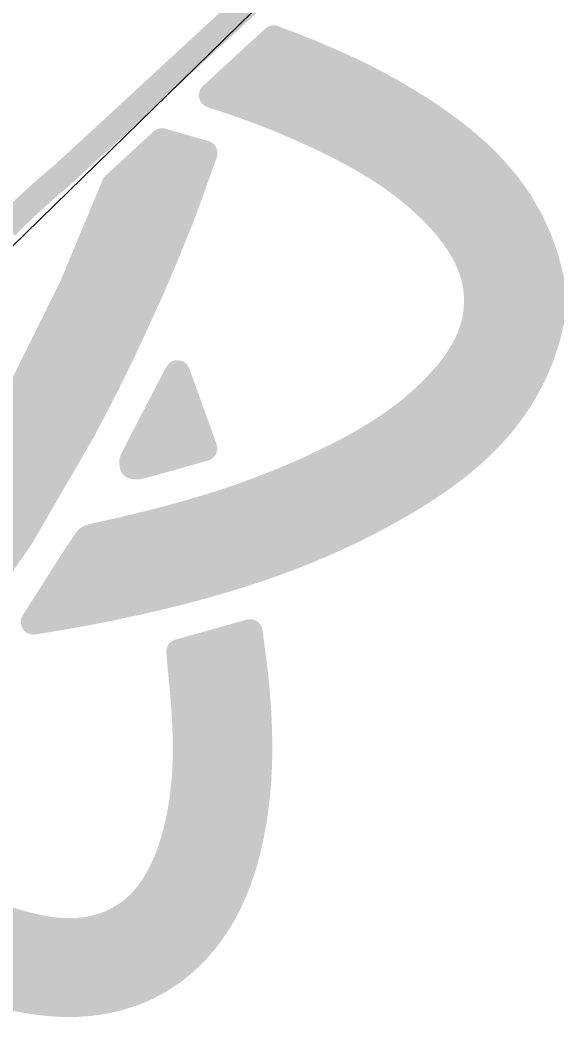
# Model space of a CAD drawing. Header units: inches. Extents: x 1.54 to 6.34, y 2.18 to 2.72.
# Drawn here: x 1.7086 to 1.7935, y 2.4591 to 2.6145 of the extents above; entities that cross this region are included whole.
import ezdxf

# ---------------------------------------------------------------- set-up
doc = ezdxf.new("R2010")
doc.units = ezdxf.units.IN
doc.header["$MEASUREMENT"] = 0
doc.layers.add('Top Overlay', color=2, linetype='Continuous')

msp = doc.modelspace()

# ---------------------------------------------------------------- hatches: boundary and pattern name
at = {"layer": 'Top Overlay'}
for points in [[(1.7482036, 2.6116843), (1.7714413, 2.6004343), (1.7825701, 2.5913465), (1.7915046, 2.5740713), (1.7915046, 2.5674153), (1.787, 2.557), (1.7755743, 2.543815), (1.7580153, 2.5337016), (1.7302478, 2.5244708), (1.7115776, 2.5219609), (1.7192341, 2.5337027), (1.7379467, 2.5385998), (1.7584226, 2.5467943), (1.7696922, 2.553977), (1.7781602, 2.5638463), (1.7796811, 2.5729783), (1.7752387, 2.5820403), (1.7655085, 2.5906057), (1.7470478, 2.5997805), (1.7385206, 2.6027743)], [(1.7372174, 2.5930238), (1.7184923, 2.5505314), (1.694, 2.512), (1.6727896, 2.4890633), (1.6524628, 2.472322), (1.6311396, 2.4623118), (1.618, 2.462), (1.6042979, 2.4665331), (1.5967119, 2.4759183), (1.5921053, 2.4910759), (1.5914962, 2.5037194), (1.5929186, 2.5190523), (1.6040556, 2.5159743), (1.6030099, 2.500468), (1.6050741, 2.4862021), (1.6086026, 2.4787507), (1.6154798, 2.4734727), (1.6223642, 2.4725673), (1.633, 2.473), (1.64703, 2.4827083), (1.663, 2.496), (1.6935516, 2.5320562), (1.715, 2.57), (1.7233756, 2.5888333), (1.7307816, 2.5956493)], [(1.7319496, 2.5571103), (1.7374346, 2.5477163), (1.7261762, 2.5450072)], [(1.7445006, 2.5191183), (1.7459438, 2.4977645), (1.7426128, 2.4799501), (1.736, 2.468), (1.7239298, 2.4620183), (1.7139612, 2.4611207), (1.6986243, 2.4649629), (1.6758796, 2.4791813), (1.6838796, 2.4874703), (1.6953681, 2.4796487), (1.7118096, 2.4729974), (1.719666, 2.4728286), (1.7276729, 2.4772572), (1.7323246, 2.4858563), (1.7344386, 2.5009813), (1.7334146, 2.5160013)]]:
    msp.add_hatch(color=2, dxfattribs=at).paths.add_polyline_path(points)

# ---------------------------------------------------------------- linework, layer by layer
msp.add_line((1.7795276, 2.6496063), (1.6979885, 2.5699893), dxfattribs=at)
at = {"layer": 'Top Overlay', "const_width": 0.003937}
for points in [[(1.7154186, 2.5904743), (1.7795276, 2.6496063)], [(1.7385206, 2.6027743), (1.7482036, 2.6116843)], [(1.7385206, 2.6027743), (1.7482036, 2.6116843)], [(1.7233756, 2.5888333), (1.7307816, 2.5956493)], [(1.7307816, 2.5956493), (1.7374736, 2.5937313)], [(1.7233756, 2.5888333), (1.7374736, 2.5937313)], [(1.7373451, 2.593377), (1.7374736, 2.5937313)], [(1.7368391, 2.5919711), (1.7369645, 2.5923208)], [(1.7369645, 2.5923208), (1.7370906, 2.5926717)], [(1.7370906, 2.5926717), (1.7372174, 2.5930238)], [(1.7372174, 2.5930238), (1.7373451, 2.593377)], [(1.7362196, 2.5902393), (1.7364662, 2.5909286)], [(1.7364662, 2.5909286), (1.73659, 2.5912749)], [(1.73659, 2.5912749), (1.7367143, 2.5916224)], [(1.7367143, 2.5916224), (1.7368391, 2.5919711)], [(1.7356439, 2.5886295), (1.7359305, 2.5894303)], [(1.7359305, 2.5894303), (1.7362196, 2.5902393)], [(1.7233566, 2.5888373), (1.7233756, 2.5888333)], [(1.7233566, 2.5888373), (1.7233756, 2.5888333)], [(1.7350743, 2.587049), (1.7353589, 2.587836)], [(1.7353589, 2.587836), (1.7356439, 2.5886295)], [(1.7345026, 2.5854915), (1.7347892, 2.5862678)], [(1.7347892, 2.5862678), (1.7350743, 2.587049)], [(1.7339208, 2.5839504), (1.7342135, 2.5847193)], [(1.7342135, 2.5847193), (1.7345026, 2.5854915)], [(1.7333206, 2.5824193), (1.7339208, 2.5839504)], [(1.7915046, 2.5674153), (1.7915046, 2.5740713)], [(1.7915046, 2.5674153), (1.7915046, 2.5740713)], [(1.7319496, 2.5571103), (1.7331956, 2.5594973)], [(1.7331956, 2.5594973), (1.7374346, 2.5477163)], [(1.7307584, 2.5548304), (1.7319496, 2.5571103)], [(1.7319496, 2.5571103), (1.7351136, 2.5470633)], [(1.7301722, 2.5537065), (1.7307584, 2.5548304)], [(1.7295918, 2.5525917), (1.7301722, 2.5537065)], [(1.7290166, 2.5514847), (1.7295918, 2.5525917)], [(1.7278802, 2.5492886), (1.7284462, 2.5503841)], [(1.7284462, 2.5503841), (1.7290166, 2.5514847)], [(1.7273181, 2.548197), (1.7278802, 2.5492886)], [(1.7262036, 2.5460203), (1.7267593, 2.547108)], [(1.7267593, 2.547108), (1.7273181, 2.548197)], [(1.7343025, 2.5468351), (1.7351136, 2.5470633)], [(1.7351136, 2.5470633), (1.7374346, 2.5477163)], [(1.728804, 2.5453105), (1.7295759, 2.5455203)], [(1.7295759, 2.5455203), (1.730351, 2.5457327)], [(1.730351, 2.5457327), (1.7311301, 2.5459479)], [(1.7311301, 2.5459479), (1.731914, 2.5461658)], [(1.731914, 2.5461658), (1.7327035, 2.5463863)], [(1.7327035, 2.5463863), (1.7334994, 2.5466094)], [(1.7334994, 2.5466094), (1.7343025, 2.5468351)], [(1.7272666, 2.5448993), (1.728804, 2.5453105)], [(1.7176804, 2.5314948), (1.7190086, 2.5334933)], [(1.7204163, 2.5341169), (1.7208366, 2.5342083)], [(1.7208366, 2.5342083), (1.7211096, 2.5342663)], [(1.7208366, 2.5342083), (1.7211096, 2.5342663)], [(1.7170221, 2.5304893), (1.7176804, 2.5314948)], [(1.7163659, 2.5294783), (1.7170221, 2.5304893)], [(1.7150542, 2.5274365), (1.7157104, 2.5284611)], [(1.7157104, 2.5284611), (1.7163659, 2.5294783)], [(1.7143959, 2.5264038), (1.7150542, 2.5274365)], [(1.713068, 2.5243101), (1.7137343, 2.525362)], [(1.7137343, 2.525362), (1.7143959, 2.5264038)], [(1.7123956, 2.5232473), (1.713068, 2.5243101)], [(1.7115776, 2.5219609), (1.7117418, 2.5222196)], [(1.7117418, 2.5222196), (1.7119057, 2.5224775)], [(1.7119057, 2.5224775), (1.7120693, 2.5227348)], [(1.7120693, 2.5227348), (1.7123956, 2.5232473)], [(1.7107506, 2.5206573), (1.7109169, 2.5209194)], [(1.7107506, 2.5206573), (1.7121235, 2.5208889)], [(1.7109169, 2.5209194), (1.7110827, 2.5211809)], [(1.7110827, 2.5211809), (1.7112481, 2.5214416)], [(1.7112481, 2.5214416), (1.711413, 2.5217016)], [(1.711413, 2.5217016), (1.7115776, 2.5219609)], [(1.7121235, 2.5208889), (1.7127946, 2.5209999)], [(1.7127946, 2.5209999), (1.7130166, 2.5210363)], [(1.7130166, 2.5210363), (1.7142502, 2.5212432)], [(1.7142502, 2.5212432), (1.7148579, 2.5213457)], [(1.7148579, 2.5213457), (1.7154605, 2.5214481)], [(1.7154605, 2.5214481), (1.7160585, 2.5215507)], [(1.7160585, 2.5215507), (1.7166525, 2.5216538)], [(1.7166525, 2.5216538), (1.7172431, 2.5217579)], [(1.7172431, 2.5217579), (1.7178309, 2.5218633)], [(1.7178309, 2.5218633), (1.7184165, 2.5219703)], [(1.7184165, 2.5219703), (1.7190006, 2.5220793)], [(1.7334146, 2.5160013), (1.7445006, 2.5191183)], [(1.7334146, 2.5160013), (1.7445006, 2.5191183)], [(1.7445006, 2.5191183), (1.7445314, 2.5188818)], [(1.7445314, 2.5188818), (1.7445626, 2.5186458)], [(1.7445626, 2.5186458), (1.744594, 2.5184102)], [(1.744594, 2.5184102), (1.7446257, 2.518175)], [(1.7446257, 2.518175), (1.7446575, 2.5179402)], [(1.7446575, 2.5179402), (1.7446894, 2.5177057)], [(1.7446894, 2.5177057), (1.7447213, 2.5174714)], [(1.7447213, 2.5174714), (1.7447532, 2.5172375)], [(1.7334146, 2.5160013), (1.7335383, 2.5146559)], [(1.7447532, 2.5172375), (1.7448166, 2.5167703)], [(1.7448166, 2.5167703), (1.7448995, 2.516155)], [(1.7448995, 2.516155), (1.7449813, 2.5155458)], [(1.7335383, 2.5146559), (1.733601, 2.513993)], [(1.7449813, 2.5155458), (1.7450614, 2.5149415)], [(1.7450614, 2.5149415), (1.7451394, 2.5143412)], [(1.7451394, 2.5143412), (1.7452149, 2.5137439)], [(1.733601, 2.513993), (1.7336641, 2.513336)], [(1.7336641, 2.513336), (1.7337276, 2.5126843)], [(1.7452149, 2.5137439), (1.7452874, 2.5131486)], [(1.7452874, 2.5131486), (1.7453566, 2.5125541)], [(1.7337276, 2.5126843), (1.733873, 2.5111511)], [(1.7453566, 2.5125541), (1.745422, 2.5119596)], [(1.745422, 2.5119596), (1.7455396, 2.5107663)], [(1.733873, 2.5111511), (1.733943, 2.5103951)], [(1.733943, 2.5103951), (1.7340106, 2.5096447)], [(1.7455396, 2.5107663), (1.7457101, 2.5087224)], [(1.7455396, 2.5107663), (1.7456299, 2.5097353)], [(1.7456299, 2.5097353), (1.7457816, 2.5077266)], [(1.7340106, 2.5096447), (1.734075, 2.5088989)], [(1.734075, 2.5088989), (1.7341356, 2.5081568)], [(1.7341356, 2.5081568), (1.7341919, 2.5074173)], [(1.7341919, 2.5074173), (1.7342433, 2.5066794)], [(1.7342433, 2.5066794), (1.734289, 2.505942)], [(1.734289, 2.505942), (1.7343286, 2.5052043)], [(1.7343286, 2.5052043), (1.7343497, 2.5047589)], [(1.7343497, 2.5047589), (1.7343993, 2.5034598)], [(1.7344343, 2.5017945), (1.7344386, 2.5009813)], [(1.7344343, 2.5017945), (1.7344386, 2.5009813)]]:
    msp.add_lwpolyline(points, dxfattribs=at)
for points in [[(1.7482036, 2.6116843, -0.0043838443741999), (1.7507799, 2.6107187)], [(1.7507798, 2.6107185, -0.0188421005728812), (1.7607276, 2.6064622)], [(1.7607276, 2.6064623, -0.0051941130594415), (1.7622766, 2.6057063)], [(1.7622766, 2.6057063, -0.0196073836564502), (1.7685086, 2.6022663)], [(1.7385206, 2.6027743, -0.0163339347666394), (1.7470478, 2.5997805)], [(1.7685086, 2.6022663, -0.0079219842205549), (1.7714413, 2.6004343)], [(1.7714413, 2.6004342, -0.010982696800067), (1.7743622, 2.5984523)], [(1.7470478, 2.5997805, -0.0173937531020511), (1.7550636, 2.5963413)], [(1.7743621, 2.5984523, -0.0140719151056302), (1.7772227, 2.5962944)], [(1.7550636, 2.5963413, -0.0101454066906793), (1.7591927, 2.5943026)], [(1.7772228, 2.5962945, -0.0172140161582108), (1.7799748, 2.5939346)], [(1.7591927, 2.5943026, -0.0073252654823784), (1.7612985, 2.593166)], [(1.7799748, 2.5939346, -0.0203633075282105), (1.7825701, 2.5913465)], [(1.7612985, 2.593166, -0.0087924899169699), (1.7634094, 2.5919372)], [(1.7634094, 2.5919373, -0.0102541771939332), (1.7655085, 2.5906057)], [(1.7655085, 2.5906057, -0.0117147497639739), (1.767579, 2.589161)], [(1.7825701, 2.5913465, -0.1404092594044191), (1.7915046, 2.5740713)], [(1.7090155, 2.5847914, -0.0178300392351002), (1.7154187, 2.5904742)], [(1.767579, 2.5891609, -0.0131664913105473), (1.7696041, 2.5875925)], [(1.7233566, 2.5888373, -0.0483059127777593), (1.7007183, 2.5430672)], [(1.7696041, 2.5875926, -0.0305596367805868), (1.7734507, 2.5840428)], [(1.7064777, 2.58226, -0.0103802046675538), (1.7090155, 2.5847915)], [(1.7734508, 2.5840428, -0.0171974787378225), (1.7752386, 2.5820403)], [(1.7333206, 2.5824193, -0.0089222799558209), (1.7286744, 2.571389)], [(1.7752387, 2.5820403, -0.0597174622470796), (1.7782056, 2.577537)], [(1.7782056, 2.577537, -0.0356138617216298), (1.7791297, 2.5752622)], [(1.7791298, 2.5752622, -0.038725025699244), (1.7796812, 2.5729783)], [(1.7796811, 2.5729783, -0.1592590521388271), (1.7781602, 2.5638463)], [(1.7286745, 2.571389, -0.019111113432066), (1.7184923, 2.5505314)], [(1.7915046, 2.5674153, -0.0618301808373462), (1.7886426, 2.5589558)], [(1.7781603, 2.5638463, -0.0316599895341793), (1.7768487, 2.5615881)], [(1.7768486, 2.5615881, -0.027736451694423), (1.7751646, 2.5593493)], [(1.7751645, 2.5593494, -0.0471150807586615), (1.7696921, 2.553977)], [(1.7886426, 2.5589558, -0.0568661463653083), (1.7842128, 2.5519897)], [(1.7696922, 2.553977, -0.0204388040018299), (1.7663812, 2.5514942)], [(1.7842128, 2.5519897, -0.0243042030466315), (1.781545, 2.5489915)], [(1.7184923, 2.5505314, -0.0757479333156054), (1.6727896, 2.4890633)], [(1.7645656, 2.5502912, -0.0084679377069271), (1.7626371, 2.5491093)], [(1.7663812, 2.5514941, -0.0091878343291668), (1.7645657, 2.5502912)], [(1.7626371, 2.5491094, -0.0077474227209759), (1.760591, 2.547945)], [(1.7815451, 2.5489915, -0.0210538093473876), (1.7786476, 2.5462766)], [(1.760591, 2.5479449, -0.0070422664701822), (1.7584226, 2.5467943)], [(1.7261054, 2.5453085, -0.0228784490507255), (1.7260986, 2.5454623)], [(1.7260986, 2.5454623, -0.0177996136063745), (1.7261032, 2.5455906)], [(1.7261032, 2.5455906, -0.0182603592754417), (1.7261165, 2.5457147)], [(1.7261166, 2.5457147, -0.0098865133505041), (1.7261264, 2.5457739)], [(1.7261264, 2.5457739, -0.0107643936360276), (1.7261382, 2.5458305)], [(1.7261381, 2.5458305, -0.0120323278397064), (1.7261518, 2.545884)], [(1.7261518, 2.545884, -0.0138236584606405), (1.7261673, 2.5459338)], [(1.7261674, 2.5459338, -0.0360352016364802), (1.7262036, 2.5460203)], [(1.7584226, 2.5467943, -0.0307906467004889), (1.7452755, 2.5410604)], [(1.7786476, 2.5462767, -0.0177075854232532), (1.7755743, 2.543815)], [(1.7261132, 2.5452414, -0.0120287387235931), (1.7261054, 2.5453085)], [(1.7261232, 2.5451809, -0.0126016967219592), (1.7261131, 2.5452413)], [(1.726135, 2.5451272, -0.0134203333485413), (1.7261232, 2.5451809)], [(1.7261481, 2.5450802, -0.0146425238065184), (1.726135, 2.5451271)], [(1.726162, 2.5450403, -0.0165578833719143), (1.7261481, 2.5450803)], [(1.7261762, 2.5450072, -0.0197437579058292), (1.726162, 2.5450403)], [(1.7261902, 2.5449812, -0.02547857692663), (1.7261762, 2.5450072)], [(1.7262036, 2.5449623, -0.0369930089553609), (1.7261902, 2.5449812)], [(1.7263139, 2.5449045, -0.1125721288516029), (1.7262036, 2.5449623)], [(1.7264007, 2.5448813, -0.0249826583600701), (1.726314, 2.5449045)], [(1.7265038, 2.544863, -0.0184336564189931), (1.7264007, 2.5448814)], [(1.7266196, 2.5448501, -0.0154839825129499), (1.7265037, 2.5448629)], [(1.7271399, 2.5448717, -0.0612640876602684), (1.7266196, 2.5448502)], [(1.7272666, 2.5448994, -0.0217737984068036), (1.7271399, 2.5448718)], [(1.7755743, 2.543815, -0.0144080294137303), (1.7723794, 2.5415766)], [(1.7452755, 2.5410603, -0.0134888814358504), (1.7379467, 2.5385998)], [(1.7723793, 2.5415767, -0.0192551586177078), (1.7658406, 2.5376493)], [(1.7379467, 2.5385999, -0.006025992594446), (1.734035, 2.5374515)], [(1.7658406, 2.5376493, -0.0194072288852582), (1.7580153, 2.5337016)], [(1.7299361, 2.5363502, -0.0049813506848572), (1.7256332, 2.5352904)], [(1.7340351, 2.5374515, -0.0055078751200594), (1.7299361, 2.5363502)], [(1.7256332, 2.5352904, -0.0044612798257679), (1.7211096, 2.5342664)], [(1.7190086, 2.5334933, -0.0597165861297573), (1.7191045, 2.5336036)], [(1.7191046, 2.5336035, -0.0417177478018354), (1.7192341, 2.5337027)], [(1.7192341, 2.5337027, -0.0289940153648113), (1.7193918, 2.5337917)], [(1.7193917, 2.5337918, -0.0204983945941818), (1.7195723, 2.5338716)], [(1.7195723, 2.5338716, -0.0147453657013003), (1.7197704, 2.5339431)], [(1.7197704, 2.5339431, -0.0106816667219392), (1.7199806, 2.5340072)], [(1.7199806, 2.5340071, -0.0076392784142788), (1.7201977, 2.5340648)], [(1.7201977, 2.5340648, -0.0051846416620306), (1.7204163, 2.5341169)], [(1.7580154, 2.5337016, -0.0184586994160227), (1.749587, 2.5302264)], [(1.7495869, 2.5302264, -0.0085277690794046), (1.7450939, 2.5286485)], [(1.745094, 2.5286486, -0.0079449862141286), (1.7403872, 2.527168)], [(1.7403872, 2.527168, -0.0073083913558532), (1.7354455, 2.5257777)], [(1.7354454, 2.5257777, -0.0066457084601366), (1.7302478, 2.5244708)], [(1.7302478, 2.5244708, -0.0113057470222892), (1.7190006, 2.5220793)], [(1.7455397, 2.5107663, -0.0061429249500527), (1.7457809, 2.5077266)], [(1.7457102, 2.5087225, -0.0065355889270574), (1.7458935, 2.5057823)], [(1.7457808, 2.5077266, -0.0067144765925229), (1.7459357, 2.5048317)], [(1.7457815, 2.5077266, -0.0067755562927093), (1.7459374, 2.5048317)], [(1.7343286, 2.5052043, -0.0046097056212056), (1.7343993, 2.5034598)], [(1.7343286, 2.5052043, -0.0046097056212056), (1.7343993, 2.5034598)], [(1.7458935, 2.5057823, -0.0119198319930851), (1.7460126, 2.5011493)], [(1.7343993, 2.5034598, -0.0051039560750029), (1.7344342, 2.5017945)], [(1.7343993, 2.5034598, -0.0051039560750029), (1.7344342, 2.5017945)], [(1.7343993, 2.5034597, -0.0077772850324985), (1.7344386, 2.5009813)], [(1.7459357, 2.5048317, -0.0096155323387859), (1.7460127, 2.5011493)], [(1.7459374, 2.5048317, -0.0099861956233994), (1.7460126, 2.5011493)], [(1.7344386, 2.5009813, -0.0197719724971409), (1.7342508, 2.4960409)], [(1.7344386, 2.5009813, -0.0197719724971409), (1.7342508, 2.4960409)], [(1.7344386, 2.5009813, -0.0128305130443811), (1.7343552, 2.4976458)], [(1.7460126, 2.5011493, -0.0158780081408614), (1.7458576, 2.4961201)], [(1.7460126, 2.5011493, -0.0103690961924048), (1.7459438, 2.4977645)], [(1.7460126, 2.5011493, -0.0103690961924048), (1.7459438, 2.4977645)], [(1.7343553, 2.4976459, -0.014230185556268), (1.734104, 2.4944761)], [(1.7459438, 2.4977645, -0.017098312534046), (1.7455807, 2.4929187)], [(1.7459438, 2.4977645, -0.017098312534046), (1.7455807, 2.4929187)], [(1.7342508, 2.4960409, -0.0149183641581223), (1.7339149, 2.49295)], [(1.7342508, 2.4960409, -0.0149183641581223), (1.7339149, 2.49295)], [(1.7458576, 2.4961201, -0.0176431894021924), (1.7453896, 2.491358)], [(1.734104, 2.4944761, -0.0155863354384817), (1.733683, 2.4914615)], [(1.7339149, 2.4929501, -0.0162234693966112), (1.7334083, 2.4900092)], [(1.7339149, 2.4929501, -0.0162234693966112), (1.7334083, 2.4900092)], [(1.7455807, 2.4929186, -0.0314937946246217), (1.7442706, 2.4853413)], [(1.7455807, 2.4929186, -0.0314937946246217), (1.7442706, 2.4853413)], [(1.7336831, 2.4914616, -0.034708264074115), (1.7323247, 2.4858563)], [(1.7453896, 2.491358, -0.0253998663088822), (1.7442705, 2.4853413)], [(1.7334084, 2.4900092, -0.0264049482927384), (1.7323246, 2.4858563)], [(1.7334084, 2.4900092, -0.0264049482927384), (1.7323246, 2.4858563)], [(1.7323247, 2.4858563, -0.012793287560108), (1.7316687, 2.4839813)], [(1.7442706, 2.4853413, -0.0324796999298564), (1.7426128, 2.4799501)], [(1.7316686, 2.4839813, -0.0602696376122647), (1.7292037, 2.4791787)], [(1.7292038, 2.4791787, -0.0359525239855903), (1.7276729, 2.4772572)], [(1.7426128, 2.4799502, -0.0364985526777704), (1.7403797, 2.4751591)], [(1.7276729, 2.4772573, -0.0390906123673215), (1.7259492, 2.475659)], [(1.7259492, 2.4756591, -0.1224451728949486), (1.719666, 2.4728286)], [(1.7118096, 2.4729973, -0.0446760156352337), (1.7043406, 2.4751902)], [(1.7403798, 2.4751591, -0.040594242905143), (1.7375959, 2.4710045)], [(1.7145956, 2.4726036, -0.0278488316755836), (1.7118096, 2.4729974)], [(1.7172159, 2.4725482, -0.0318111993674542), (1.7145957, 2.4726036)], [(1.719666, 2.4728284, -0.0356876157893678), (1.7172159, 2.4725481)], [(1.7375958, 2.4710045, -0.0912069883209384), (1.7304736, 2.4647513)], [(1.7304736, 2.4647513, -0.0692851959283041), (1.7239298, 2.4620183)], [(1.7139612, 2.4611207, -0.0501679722471135), (1.7057466, 2.4625242)], [(1.7239297, 2.4620183, -0.0425125824527583), (1.7191046, 2.4611756)], [(1.7191046, 2.4611755, -0.0385472997994238), (1.7139612, 2.4611207)]]:
    msp.add_lwpolyline(points, format="xyb", dxfattribs=at)
at = {"layer": 'Top Overlay', "const_width": 0.0019685}
for points in [[(1.7472194, 2.6116843, 1), (1.7491878, 2.6116843, 1)], [(1.7472194, 2.6116843, 1), (1.7491878, 2.6116843, 1)], [(1.7472194, 2.6116843, 1), (1.7491878, 2.6116843, 1)], [(1.7497956, 2.6107185, 1), (1.751764, 2.6107185, 1)], [(1.7497957, 2.6107187, 1), (1.7517641, 2.6107187, 1)], [(1.7597434, 2.6064623, 1), (1.7617118, 2.6064623, 1)], [(1.7597434, 2.6064622, 1), (1.7617118, 2.6064622, 1)], [(1.7612924, 2.6057063, 1), (1.7632608, 2.6057063, 1)], [(1.7612924, 2.6057063, 1), (1.7632608, 2.6057063, 1)], [(1.7375364, 2.6027743, 1), (1.7395048, 2.6027743, 1)], [(1.7375364, 2.6027743, 1), (1.7395048, 2.6027743, 1)], [(1.7375364, 2.6027743, 1), (1.7395048, 2.6027743, 1)], [(1.7675244, 2.6022663, 1), (1.7694928, 2.6022663, 1)], [(1.7675244, 2.6022663, 1), (1.7694928, 2.6022663, 1)], [(1.7704571, 2.6004343, 1), (1.7724255, 2.6004343, 1)], [(1.7704571, 2.6004342, 1), (1.7724255, 2.6004342, 1)], [(1.7460636, 2.5997805, 1), (1.748032, 2.5997805, 1)], [(1.7460636, 2.5997805, 1), (1.748032, 2.5997805, 1)], [(1.7733779, 2.5984523, 1), (1.7753463, 2.5984523, 1)], [(1.773378, 2.5984523, 1), (1.7753464, 2.5984523, 1)], [(1.7297974, 2.5956493, 1), (1.7317658, 2.5956493, 1)], [(1.7297974, 2.5956493, 1), (1.7317658, 2.5956493, 1)], [(1.7540794, 2.5963413, 1), (1.7560478, 2.5963413, 1)], [(1.7540794, 2.5963413, 1), (1.7560478, 2.5963413, 1)], [(1.7762385, 2.5962944, 1), (1.7782069, 2.5962944, 1)], [(1.7762386, 2.5962945, 1), (1.778207, 2.5962945, 1)], [(1.7364894, 2.5937313, 1), (1.7384578, 2.5937313, 1)], [(1.7364894, 2.5937313, 1), (1.7384578, 2.5937313, 1)], [(1.7364894, 2.5937313, 1), (1.7384578, 2.5937313, 1)], [(1.7582085, 2.5943026, 1), (1.7601769, 2.5943026, 1)], [(1.7582085, 2.5943026, 1), (1.7601769, 2.5943026, 1)], [(1.7789906, 2.5939346, 1), (1.780959, 2.5939346, 1)], [(1.7789906, 2.5939346, 1), (1.780959, 2.5939346, 1)], [(1.7359803, 2.5923208, 1), (1.7379487, 2.5923208, 1)], [(1.7359803, 2.5923208, 1), (1.7379487, 2.5923208, 1)], [(1.7361064, 2.5926717, 1), (1.7380748, 2.5926717, 1)], [(1.7361064, 2.5926717, 1), (1.7380748, 2.5926717, 1)], [(1.7362332, 2.5930238, 1), (1.7382016, 2.5930238, 1)], [(1.7362332, 2.5930238, 1), (1.7382016, 2.5930238, 1)], [(1.7363609, 2.593377, 1), (1.7383293, 2.593377, 1)], [(1.7363609, 2.593377, 1), (1.7383293, 2.593377, 1)], [(1.7603143, 2.593166, 1), (1.7622827, 2.593166, 1)], [(1.7603143, 2.593166, 1), (1.7622827, 2.593166, 1)], [(1.735482, 2.5909286, 1), (1.7374504, 2.5909286, 1)], [(1.735482, 2.5909286, 1), (1.7374504, 2.5909286, 1)], [(1.7356058, 2.5912749, 1), (1.7375742, 2.5912749, 1)], [(1.7356058, 2.5912749, 1), (1.7375742, 2.5912749, 1)], [(1.7357301, 2.5916224, 1), (1.7376985, 2.5916224, 1)], [(1.7357301, 2.5916224, 1), (1.7376985, 2.5916224, 1)], [(1.7358549, 2.5919711, 1), (1.7378233, 2.5919711, 1)], [(1.7358549, 2.5919711, 1), (1.7378233, 2.5919711, 1)], [(1.7624252, 2.5919373, 1), (1.7643936, 2.5919373, 1)], [(1.7624252, 2.5919372, 1), (1.7643936, 2.5919372, 1)], [(1.7645243, 2.5906057, 1), (1.7664927, 2.5906057, 1)], [(1.7645243, 2.5906057, 1), (1.7664927, 2.5906057, 1)], [(1.7815859, 2.5913465, 1), (1.7835543, 2.5913465, 1)], [(1.7815859, 2.5913465, 1), (1.7835543, 2.5913465, 1)], [(1.7144344, 2.5904743, 1), (1.7164028, 2.5904743, 1)], [(1.7144345, 2.5904742, 1), (1.7164029, 2.5904742, 1)], [(1.7349463, 2.5894303, 1), (1.7369147, 2.5894303, 1)], [(1.7349463, 2.5894303, 1), (1.7369147, 2.5894303, 1)], [(1.7352354, 2.5902393, 1), (1.7372038, 2.5902393, 1)], [(1.7352354, 2.5902393, 1), (1.7372038, 2.5902393, 1)], [(1.7665948, 2.589161, 1), (1.7685632, 2.589161, 1)], [(1.7665948, 2.5891609, 1), (1.7685632, 2.5891609, 1)], [(1.7223724, 2.5888373, 1), (1.7243408, 2.5888373, 1)], [(1.7223724, 2.5888373, 1), (1.7243408, 2.5888373, 1)], [(1.7223724, 2.5888373, 1), (1.7243408, 2.5888373, 1)], [(1.7223914, 2.5888333, 1), (1.7243598, 2.5888333, 1)], [(1.7223914, 2.5888333, 1), (1.7243598, 2.5888333, 1)], [(1.7223914, 2.5888333, 1), (1.7243598, 2.5888333, 1)], [(1.7223914, 2.5888333, 1), (1.7243598, 2.5888333, 1)], [(1.7343747, 2.587836, 1), (1.7363431, 2.587836, 1)], [(1.7343747, 2.587836, 1), (1.7363431, 2.587836, 1)], [(1.7346597, 2.5886295, 1), (1.7366281, 2.5886295, 1)], [(1.7346597, 2.5886295, 1), (1.7366281, 2.5886295, 1)], [(1.7686199, 2.5875926, 1), (1.7705883, 2.5875926, 1)], [(1.7686199, 2.5875925, 1), (1.7705883, 2.5875925, 1)], [(1.733805, 2.5862678, 1), (1.7357734, 2.5862678, 1)], [(1.733805, 2.5862678, 1), (1.7357734, 2.5862678, 1)], [(1.7340901, 2.587049, 1), (1.7360585, 2.587049, 1)], [(1.7340901, 2.587049, 1), (1.7360585, 2.587049, 1)], [(1.7080313, 2.5847915, 1), (1.7099997, 2.5847915, 1)], [(1.7080313, 2.5847914, 1), (1.7099997, 2.5847914, 1)], [(1.7332293, 2.5847193, 1), (1.7351977, 2.5847193, 1)], [(1.7332293, 2.5847193, 1), (1.7351977, 2.5847193, 1)], [(1.7335184, 2.5854915, 1), (1.7354868, 2.5854915, 1)], [(1.7335184, 2.5854915, 1), (1.7354868, 2.5854915, 1)], [(1.7329366, 2.5839504, 1), (1.734905, 2.5839504, 1)], [(1.7329366, 2.5839504, 1), (1.734905, 2.5839504, 1)], [(1.7724665, 2.5840428, 1), (1.7744349, 2.5840428, 1)], [(1.7724666, 2.5840428, 1), (1.774435, 2.5840428, 1)], [(1.7323364, 2.5824193, 1), (1.7343048, 2.5824193, 1)], [(1.7323364, 2.5824193, 1), (1.7343048, 2.5824193, 1)], [(1.7742544, 2.5820403, 1), (1.7762228, 2.5820403, 1)], [(1.7742545, 2.5820403, 1), (1.7762229, 2.5820403, 1)], [(1.7772214, 2.577537, 1), (1.7791898, 2.577537, 1)], [(1.7772214, 2.577537, 1), (1.7791898, 2.577537, 1)], [(1.7781455, 2.5752622, 1), (1.7801139, 2.5752622, 1)], [(1.7781456, 2.5752622, 1), (1.780114, 2.5752622, 1)], [(1.7905204, 2.5740713, 1), (1.7924888, 2.5740713, 1)], [(1.7905204, 2.5740713, 1), (1.7924888, 2.5740713, 1)], [(1.7905204, 2.5740713, 1), (1.7924888, 2.5740713, 1)], [(1.7786969, 2.5729783, 1), (1.7806653, 2.5729783, 1)], [(1.778697, 2.5729783, 1), (1.7806654, 2.5729783, 1)], [(1.7276902, 2.571389, 1), (1.7296586, 2.571389, 1)], [(1.7276903, 2.571389, 1), (1.7296587, 2.571389, 1)], [(1.7905204, 2.5674153, 1), (1.7924888, 2.5674153, 1)], [(1.7905204, 2.5674153, 1), (1.7924888, 2.5674153, 1)], [(1.7905204, 2.5674153, 1), (1.7924888, 2.5674153, 1)], [(1.777176, 2.5638463, 1), (1.7791444, 2.5638463, 1)], [(1.7771761, 2.5638463, 1), (1.7791445, 2.5638463, 1)], [(1.7758644, 2.5615881, 1), (1.7778328, 2.5615881, 1)], [(1.7758645, 2.5615881, 1), (1.7778329, 2.5615881, 1)], [(1.7322114, 2.5594973, 1), (1.7341798, 2.5594973, 1)], [(1.7322114, 2.5594973, 1), (1.7341798, 2.5594973, 1)], [(1.7741803, 2.5593494, 1), (1.7761487, 2.5593494, 1)], [(1.7741804, 2.5593493, 1), (1.7761488, 2.5593493, 1)], [(1.7876584, 2.5589558, 1), (1.7896268, 2.5589558, 1)], [(1.7876584, 2.5589558, 1), (1.7896268, 2.5589558, 1)], [(1.7309654, 2.5571103, 1), (1.7329338, 2.5571103, 1)], [(1.7309654, 2.5571103, 1), (1.7329338, 2.5571103, 1)], [(1.7309654, 2.5571103, 1), (1.7329338, 2.5571103, 1)], [(1.7297742, 2.5548304, 1), (1.7317426, 2.5548304, 1)], [(1.7297742, 2.5548304, 1), (1.7317426, 2.5548304, 1)], [(1.729188, 2.5537065, 1), (1.7311564, 2.5537065, 1)], [(1.729188, 2.5537065, 1), (1.7311564, 2.5537065, 1)], [(1.7687079, 2.553977, 1), (1.7706763, 2.553977, 1)], [(1.768708, 2.553977, 1), (1.7706764, 2.553977, 1)], [(1.7286076, 2.5525917, 1), (1.730576, 2.5525917, 1)], [(1.7286076, 2.5525917, 1), (1.730576, 2.5525917, 1)], [(1.7832286, 2.5519897, 1), (1.785197, 2.5519897, 1)], [(1.7832286, 2.5519897, 1), (1.785197, 2.5519897, 1)], [(1.7175081, 2.5505314, 1), (1.7194765, 2.5505314, 1)], [(1.7175081, 2.5505314, 1), (1.7194765, 2.5505314, 1)], [(1.727462, 2.5503841, 1), (1.7294304, 2.5503841, 1)], [(1.727462, 2.5503841, 1), (1.7294304, 2.5503841, 1)], [(1.7280324, 2.5514847, 1), (1.7300008, 2.5514847, 1)], [(1.7280324, 2.5514847, 1), (1.7300008, 2.5514847, 1)], [(1.7635814, 2.5502912, 1), (1.7655498, 2.5502912, 1)], [(1.7635815, 2.5502912, 1), (1.7655499, 2.5502912, 1)], [(1.765397, 2.5514942, 1), (1.7673654, 2.5514942, 1)], [(1.765397, 2.5514941, 1), (1.7673654, 2.5514941, 1)], [(1.726896, 2.5492886, 1), (1.7288644, 2.5492886, 1)], [(1.726896, 2.5492886, 1), (1.7288644, 2.5492886, 1)], [(1.7616529, 2.5491094, 1), (1.7636213, 2.5491094, 1)], [(1.7616529, 2.5491093, 1), (1.7636213, 2.5491093, 1)], [(1.7805608, 2.5489915, 1), (1.7825292, 2.5489915, 1)], [(1.7805609, 2.5489915, 1), (1.7825293, 2.5489915, 1)], [(1.7257751, 2.547108, 1), (1.7277435, 2.547108, 1)], [(1.7257751, 2.547108, 1), (1.7277435, 2.547108, 1)], [(1.7263339, 2.548197, 1), (1.7283023, 2.548197, 1)], [(1.7263339, 2.548197, 1), (1.7283023, 2.548197, 1)], [(1.7341294, 2.5470633, 1), (1.7360978, 2.5470633, 1)], [(1.7341294, 2.5470633, 1), (1.7360978, 2.5470633, 1)], [(1.7341294, 2.5470633, 1), (1.7360978, 2.5470633, 1)], [(1.7364504, 2.5477163, 1), (1.7384188, 2.5477163, 1)], [(1.7364504, 2.5477163, 1), (1.7384188, 2.5477163, 1)], [(1.7596068, 2.547945, 1), (1.7615752, 2.547945, 1)], [(1.7596068, 2.5479449, 1), (1.7615752, 2.5479449, 1)], [(1.7251144, 2.5454623, 1), (1.7270828, 2.5454623, 1)], [(1.7251144, 2.5454623, 1), (1.7270828, 2.5454623, 1)], [(1.725119, 2.5455906, 1), (1.7270874, 2.5455906, 1)], [(1.725119, 2.5455906, 1), (1.7270874, 2.5455906, 1)], [(1.7251323, 2.5457147, 1), (1.7271007, 2.5457147, 1)], [(1.7251324, 2.5457147, 1), (1.7271008, 2.5457147, 1)], [(1.7251422, 2.5457739, 1), (1.7271106, 2.5457739, 1)], [(1.7251422, 2.5457739, 1), (1.7271106, 2.5457739, 1)], [(1.7251539, 2.5458305, 1), (1.7271223, 2.5458305, 1)], [(1.725154, 2.5458305, 1), (1.7271224, 2.5458305, 1)], [(1.7251676, 2.545884, 1), (1.727136, 2.545884, 1)], [(1.7251676, 2.545884, 1), (1.727136, 2.545884, 1)], [(1.7251831, 2.5459338, 1), (1.7271515, 2.5459338, 1)], [(1.7251832, 2.5459338, 1), (1.7271516, 2.5459338, 1)], [(1.7252194, 2.5460203, 1), (1.7271878, 2.5460203, 1)], [(1.7252194, 2.5460203, 1), (1.7271878, 2.5460203, 1)], [(1.7285917, 2.5455203, 1), (1.7305601, 2.5455203, 1)], [(1.7285917, 2.5455203, 1), (1.7305601, 2.5455203, 1)], [(1.7293668, 2.5457327, 1), (1.7313352, 2.5457327, 1)], [(1.7293668, 2.5457327, 1), (1.7313352, 2.5457327, 1)], [(1.7301459, 2.5459479, 1), (1.7321143, 2.5459479, 1)], [(1.7301459, 2.5459479, 1), (1.7321143, 2.5459479, 1)], [(1.7309298, 2.5461658, 1), (1.7328982, 2.5461658, 1)], [(1.7309298, 2.5461658, 1), (1.7328982, 2.5461658, 1)], [(1.7317193, 2.5463863, 1), (1.7336877, 2.5463863, 1)], [(1.7317193, 2.5463863, 1), (1.7336877, 2.5463863, 1)], [(1.7325152, 2.5466094, 1), (1.7344836, 2.5466094, 1)], [(1.7325152, 2.5466094, 1), (1.7344836, 2.5466094, 1)], [(1.7333183, 2.5468351, 1), (1.7352867, 2.5468351, 1)], [(1.7333183, 2.5468351, 1), (1.7352867, 2.5468351, 1)], [(1.7574384, 2.5467943, 1), (1.7594068, 2.5467943, 1)], [(1.7574384, 2.5467943, 1), (1.7594068, 2.5467943, 1)], [(1.7776634, 2.5462767, 1), (1.7796318, 2.5462767, 1)], [(1.7776634, 2.5462766, 1), (1.7796318, 2.5462766, 1)], [(1.7251212, 2.5453085, 1), (1.7270896, 2.5453085, 1)], [(1.7251212, 2.5453085, 1), (1.7270896, 2.5453085, 1)], [(1.7251289, 2.5452413, 1), (1.7270973, 2.5452413, 1)], [(1.725129, 2.5452414, 1), (1.7270974, 2.5452414, 1)], [(1.725139, 2.5451809, 1), (1.7271074, 2.5451809, 1)], [(1.725139, 2.5451809, 1), (1.7271074, 2.5451809, 1)], [(1.7251508, 2.5451272, 1), (1.7271192, 2.5451272, 1)], [(1.7251508, 2.5451271, 1), (1.7271192, 2.5451271, 1)], [(1.7251639, 2.5450803, 1), (1.7271323, 2.5450803, 1)], [(1.7251639, 2.5450802, 1), (1.7271323, 2.5450802, 1)], [(1.7251778, 2.5450403, 1), (1.7271462, 2.5450403, 1)], [(1.7251778, 2.5450403, 1), (1.7271462, 2.5450403, 1)], [(1.725192, 2.5450072, 1), (1.7271604, 2.5450072, 1)], [(1.725192, 2.5450072, 1), (1.7271604, 2.5450072, 1)], [(1.725206, 2.5449812, 1), (1.7271744, 2.5449812, 1)], [(1.725206, 2.5449812, 1), (1.7271744, 2.5449812, 1)], [(1.7252194, 2.5449623, 1), (1.7271878, 2.5449623, 1)], [(1.7252194, 2.5449623, 1), (1.7271878, 2.5449623, 1)], [(1.7253297, 2.5449045, 1), (1.7272981, 2.5449045, 1)], [(1.7253298, 2.5449045, 1), (1.7272982, 2.5449045, 1)], [(1.7254165, 2.5448814, 1), (1.7273849, 2.5448814, 1)], [(1.7254165, 2.5448813, 1), (1.7273849, 2.5448813, 1)], [(1.7255195, 2.5448629, 1), (1.7274879, 2.5448629, 1)], [(1.7255196, 2.544863, 1), (1.727488, 2.544863, 1)], [(1.7256354, 2.5448502, 1), (1.7276038, 2.5448502, 1)], [(1.7256354, 2.5448501, 1), (1.7276038, 2.5448501, 1)], [(1.7261557, 2.5448718, 1), (1.7281241, 2.5448718, 1)], [(1.7261557, 2.5448717, 1), (1.7281241, 2.5448717, 1)], [(1.7262824, 2.5448994, 1), (1.7282508, 2.5448994, 1)], [(1.7262824, 2.5448993, 1), (1.7282508, 2.5448993, 1)], [(1.7278198, 2.5453105, 1), (1.7297882, 2.5453105, 1)], [(1.7278198, 2.5453105, 1), (1.7297882, 2.5453105, 1)], [(1.7745901, 2.543815, 1), (1.7765585, 2.543815, 1)], [(1.7745901, 2.543815, 1), (1.7765585, 2.543815, 1)], [(1.7442913, 2.5410604, 1), (1.7462597, 2.5410604, 1)], [(1.7442913, 2.5410603, 1), (1.7462597, 2.5410603, 1)], [(1.7713951, 2.5415767, 1), (1.7733635, 2.5415767, 1)], [(1.7713952, 2.5415766, 1), (1.7733636, 2.5415766, 1)], [(1.7369625, 2.5385999, 1), (1.7389309, 2.5385999, 1)], [(1.7369625, 2.5385998, 1), (1.7389309, 2.5385998, 1)], [(1.7648564, 2.5376493, 1), (1.7668248, 2.5376493, 1)], [(1.7648564, 2.5376493, 1), (1.7668248, 2.5376493, 1)], [(1.7289519, 2.5363502, 1), (1.7309203, 2.5363502, 1)], [(1.7289519, 2.5363502, 1), (1.7309203, 2.5363502, 1)], [(1.7330508, 2.5374515, 1), (1.7350192, 2.5374515, 1)], [(1.7330509, 2.5374515, 1), (1.7350193, 2.5374515, 1)], [(1.724649, 2.5352904, 1), (1.7266174, 2.5352904, 1)], [(1.724649, 2.5352904, 1), (1.7266174, 2.5352904, 1)], [(1.7180244, 2.5334933, 1), (1.7199928, 2.5334933, 1)], [(1.7180244, 2.5334933, 1), (1.7199928, 2.5334933, 1)], [(1.7181203, 2.5336036, 1), (1.7200887, 2.5336036, 1)], [(1.7181204, 2.5336035, 1), (1.7200888, 2.5336035, 1)], [(1.7182499, 2.5337027, 1), (1.7202183, 2.5337027, 1)], [(1.7182499, 2.5337027, 1), (1.7202183, 2.5337027, 1)], [(1.7184075, 2.5337918, 1), (1.7203759, 2.5337918, 1)], [(1.7184076, 2.5337917, 1), (1.720376, 2.5337917, 1)], [(1.7185881, 2.5338716, 1), (1.7205565, 2.5338716, 1)], [(1.7185881, 2.5338716, 1), (1.7205565, 2.5338716, 1)], [(1.7187862, 2.5339431, 1), (1.7207546, 2.5339431, 1)], [(1.7187862, 2.5339431, 1), (1.7207546, 2.5339431, 1)], [(1.7189964, 2.5340072, 1), (1.7209648, 2.5340072, 1)], [(1.7189964, 2.5340071, 1), (1.7209648, 2.5340071, 1)], [(1.7192135, 2.5340648, 1), (1.7211819, 2.5340648, 1)], [(1.7192135, 2.5340648, 1), (1.7211819, 2.5340648, 1)], [(1.7194321, 2.5341169, 1), (1.7214005, 2.5341169, 1)], [(1.7194321, 2.5341169, 1), (1.7214005, 2.5341169, 1)], [(1.7198524, 2.5342083, 1), (1.7218208, 2.5342083, 1)], [(1.7198524, 2.5342083, 1), (1.7218208, 2.5342083, 1)], [(1.7198524, 2.5342083, 1), (1.7218208, 2.5342083, 1)], [(1.7201254, 2.5342664, 1), (1.7220938, 2.5342664, 1)], [(1.7201254, 2.5342663, 1), (1.7220938, 2.5342663, 1)], [(1.7201254, 2.5342663, 1), (1.7220938, 2.5342663, 1)], [(1.7570311, 2.5337016, 1), (1.7589995, 2.5337016, 1)], [(1.7570312, 2.5337016, 1), (1.7589996, 2.5337016, 1)], [(1.7166962, 2.5314948, 1), (1.7186646, 2.5314948, 1)], [(1.7166962, 2.5314948, 1), (1.7186646, 2.5314948, 1)], [(1.7160379, 2.5304893, 1), (1.7180063, 2.5304893, 1)], [(1.7160379, 2.5304893, 1), (1.7180063, 2.5304893, 1)], [(1.7486027, 2.5302264, 1), (1.7505711, 2.5302264, 1)], [(1.7486028, 2.5302264, 1), (1.7505712, 2.5302264, 1)], [(1.7147262, 2.5284611, 1), (1.7166946, 2.5284611, 1)], [(1.7147262, 2.5284611, 1), (1.7166946, 2.5284611, 1)], [(1.7153817, 2.5294783, 1), (1.7173501, 2.5294783, 1)], [(1.7153817, 2.5294783, 1), (1.7173501, 2.5294783, 1)], [(1.7441097, 2.5286485, 1), (1.7460781, 2.5286485, 1)], [(1.7441098, 2.5286486, 1), (1.7460782, 2.5286486, 1)], [(1.71407, 2.5274365, 1), (1.7160384, 2.5274365, 1)], [(1.71407, 2.5274365, 1), (1.7160384, 2.5274365, 1)], [(1.739403, 2.527168, 1), (1.7413714, 2.527168, 1)], [(1.739403, 2.527168, 1), (1.7413714, 2.527168, 1)], [(1.7127501, 2.525362, 1), (1.7147185, 2.525362, 1)], [(1.7127501, 2.525362, 1), (1.7147185, 2.525362, 1)], [(1.7134117, 2.5264038, 1), (1.7153801, 2.5264038, 1)], [(1.7134117, 2.5264038, 1), (1.7153801, 2.5264038, 1)], [(1.7344612, 2.5257777, 1), (1.7364296, 2.5257777, 1)], [(1.7344613, 2.5257777, 1), (1.7364297, 2.5257777, 1)], [(1.7120838, 2.5243101, 1), (1.7140522, 2.5243101, 1)], [(1.7120838, 2.5243101, 1), (1.7140522, 2.5243101, 1)], [(1.7292636, 2.5244708, 1), (1.731232, 2.5244708, 1)], [(1.7292636, 2.5244708, 1), (1.731232, 2.5244708, 1)], [(1.7107576, 2.5222196, 1), (1.712726, 2.5222196, 1)], [(1.7107576, 2.5222196, 1), (1.712726, 2.5222196, 1)], [(1.7109215, 2.5224775, 1), (1.7128899, 2.5224775, 1)], [(1.7109215, 2.5224775, 1), (1.7128899, 2.5224775, 1)], [(1.7110851, 2.5227348, 1), (1.7130535, 2.5227348, 1)], [(1.7110851, 2.5227348, 1), (1.7130535, 2.5227348, 1)], [(1.7114114, 2.5232473, 1), (1.7133798, 2.5232473, 1)], [(1.7114114, 2.5232473, 1), (1.7133798, 2.5232473, 1)], [(1.7097664, 2.5206573, 1), (1.7117348, 2.5206573, 1)], [(1.7097664, 2.5206573, 1), (1.7117348, 2.5206573, 1)], [(1.7099327, 2.5209194, 1), (1.7119011, 2.5209194, 1)], [(1.7099327, 2.5209194, 1), (1.7119011, 2.5209194, 1)], [(1.7100985, 2.5211809, 1), (1.7120669, 2.5211809, 1)], [(1.7100985, 2.5211809, 1), (1.7120669, 2.5211809, 1)], [(1.7102639, 2.5214416, 1), (1.7122323, 2.5214416, 1)], [(1.7102639, 2.5214416, 1), (1.7122323, 2.5214416, 1)], [(1.7104288, 2.5217016, 1), (1.7123972, 2.5217016, 1)], [(1.7104288, 2.5217016, 1), (1.7123972, 2.5217016, 1)], [(1.7105934, 2.5219609, 1), (1.7125618, 2.5219609, 1)], [(1.7105934, 2.5219609, 1), (1.7125618, 2.5219609, 1)], [(1.7111393, 2.5208889, 1), (1.7131077, 2.5208889, 1)], [(1.7111393, 2.5208889, 1), (1.7131077, 2.5208889, 1)], [(1.7118104, 2.5209999, 1), (1.7137788, 2.5209999, 1)], [(1.7118104, 2.5209999, 1), (1.7137788, 2.5209999, 1)], [(1.7120324, 2.5210363, 1), (1.7140008, 2.5210363, 1)], [(1.7120324, 2.5210363, 1), (1.7140008, 2.5210363, 1)], [(1.713266, 2.5212432, 1), (1.7152344, 2.5212432, 1)], [(1.713266, 2.5212432, 1), (1.7152344, 2.5212432, 1)], [(1.7138737, 2.5213457, 1), (1.7158421, 2.5213457, 1)], [(1.7138737, 2.5213457, 1), (1.7158421, 2.5213457, 1)], [(1.7144763, 2.5214481, 1), (1.7164447, 2.5214481, 1)], [(1.7144763, 2.5214481, 1), (1.7164447, 2.5214481, 1)], [(1.7150743, 2.5215507, 1), (1.7170427, 2.5215507, 1)], [(1.7150743, 2.5215507, 1), (1.7170427, 2.5215507, 1)], [(1.7156683, 2.5216538, 1), (1.7176367, 2.5216538, 1)], [(1.7156683, 2.5216538, 1), (1.7176367, 2.5216538, 1)], [(1.7162589, 2.5217579, 1), (1.7182273, 2.5217579, 1)], [(1.7162589, 2.5217579, 1), (1.7182273, 2.5217579, 1)], [(1.7168467, 2.5218633, 1), (1.7188151, 2.5218633, 1)], [(1.7168467, 2.5218633, 1), (1.7188151, 2.5218633, 1)], [(1.7174323, 2.5219703, 1), (1.7194007, 2.5219703, 1)], [(1.7174323, 2.5219703, 1), (1.7194007, 2.5219703, 1)], [(1.7180164, 2.5220793, 1), (1.7199848, 2.5220793, 1)], [(1.7180164, 2.5220793, 1), (1.7199848, 2.5220793, 1)], [(1.7435164, 2.5191183, 1), (1.7454848, 2.5191183, 1)], [(1.7435164, 2.5191183, 1), (1.7454848, 2.5191183, 1)], [(1.7435164, 2.5191183, 1), (1.7454848, 2.5191183, 1)], [(1.7435472, 2.5188818, 1), (1.7455156, 2.5188818, 1)], [(1.7435472, 2.5188818, 1), (1.7455156, 2.5188818, 1)], [(1.7435784, 2.5186458, 1), (1.7455468, 2.5186458, 1)], [(1.7435784, 2.5186458, 1), (1.7455468, 2.5186458, 1)], [(1.7436098, 2.5184102, 1), (1.7455782, 2.5184102, 1)], [(1.7436098, 2.5184102, 1), (1.7455782, 2.5184102, 1)], [(1.7436415, 2.518175, 1), (1.7456099, 2.518175, 1)], [(1.7436415, 2.518175, 1), (1.7456099, 2.518175, 1)], [(1.7436733, 2.5179402, 1), (1.7456417, 2.5179402, 1)], [(1.7436733, 2.5179402, 1), (1.7456417, 2.5179402, 1)], [(1.7437052, 2.5177057, 1), (1.7456736, 2.5177057, 1)], [(1.7437052, 2.5177057, 1), (1.7456736, 2.5177057, 1)], [(1.7437371, 2.5174714, 1), (1.7457055, 2.5174714, 1)], [(1.7437371, 2.5174714, 1), (1.7457055, 2.5174714, 1)], [(1.7324304, 2.5160013, 1), (1.7343988, 2.5160013, 1)], [(1.7324304, 2.5160013, 1), (1.7343988, 2.5160013, 1)], [(1.7324304, 2.5160013, 1), (1.7343988, 2.5160013, 1)], [(1.743769, 2.5172375, 1), (1.7457374, 2.5172375, 1)], [(1.743769, 2.5172375, 1), (1.7457374, 2.5172375, 1)], [(1.7438324, 2.5167703, 1), (1.7458008, 2.5167703, 1)], [(1.7438324, 2.5167703, 1), (1.7458008, 2.5167703, 1)], [(1.7439153, 2.516155, 1), (1.7458837, 2.516155, 1)], [(1.7439153, 2.516155, 1), (1.7458837, 2.516155, 1)], [(1.7325541, 2.5146559, 1), (1.7345225, 2.5146559, 1)], [(1.7325541, 2.5146559, 1), (1.7345225, 2.5146559, 1)], [(1.7439971, 2.5155458, 1), (1.7459655, 2.5155458, 1)], [(1.7439971, 2.5155458, 1), (1.7459655, 2.5155458, 1)], [(1.7440772, 2.5149415, 1), (1.7460456, 2.5149415, 1)], [(1.7440772, 2.5149415, 1), (1.7460456, 2.5149415, 1)], [(1.7441552, 2.5143412, 1), (1.7461236, 2.5143412, 1)], [(1.7441552, 2.5143412, 1), (1.7461236, 2.5143412, 1)], [(1.7326168, 2.513993, 1), (1.7345852, 2.513993, 1)], [(1.7326168, 2.513993, 1), (1.7345852, 2.513993, 1)], [(1.7326799, 2.513336, 1), (1.7346483, 2.513336, 1)], [(1.7326799, 2.513336, 1), (1.7346483, 2.513336, 1)], [(1.7442307, 2.5137439, 1), (1.7461991, 2.5137439, 1)], [(1.7442307, 2.5137439, 1), (1.7461991, 2.5137439, 1)], [(1.7443032, 2.5131486, 1), (1.7462716, 2.5131486, 1)], [(1.7443032, 2.5131486, 1), (1.7462716, 2.5131486, 1)], [(1.7327434, 2.5126843, 1), (1.7347118, 2.5126843, 1)], [(1.7327434, 2.5126843, 1), (1.7347118, 2.5126843, 1)], [(1.7443724, 2.5125541, 1), (1.7463408, 2.5125541, 1)], [(1.7443724, 2.5125541, 1), (1.7463408, 2.5125541, 1)], [(1.7444378, 2.5119596, 1), (1.7464062, 2.5119596, 1)], [(1.7444378, 2.5119596, 1), (1.7464062, 2.5119596, 1)], [(1.7328888, 2.5111511, 1), (1.7348572, 2.5111511, 1)], [(1.7328888, 2.5111511, 1), (1.7348572, 2.5111511, 1)], [(1.7329588, 2.5103951, 1), (1.7349272, 2.5103951, 1)], [(1.7329588, 2.5103951, 1), (1.7349272, 2.5103951, 1)], [(1.7445554, 2.5107663, 1), (1.7465238, 2.5107663, 1)], [(1.7445554, 2.5107663, 1), (1.7465238, 2.5107663, 1)], [(1.7445554, 2.5107663, 1), (1.7465238, 2.5107663, 1)], [(1.7445555, 2.5107663, 1), (1.7465239, 2.5107663, 1)], [(1.7446457, 2.5097353, 1), (1.7466141, 2.5097353, 1)], [(1.7446457, 2.5097353, 1), (1.7466141, 2.5097353, 1)], [(1.7330264, 2.5096447, 1), (1.7349948, 2.5096447, 1)], [(1.7330264, 2.5096447, 1), (1.7349948, 2.5096447, 1)], [(1.7330908, 2.5088989, 1), (1.7350592, 2.5088989, 1)], [(1.7330908, 2.5088989, 1), (1.7350592, 2.5088989, 1)], [(1.7331514, 2.5081568, 1), (1.7351198, 2.5081568, 1)], [(1.7331514, 2.5081568, 1), (1.7351198, 2.5081568, 1)], [(1.7447259, 2.5087224, 1), (1.7466943, 2.5087224, 1)], [(1.744726, 2.5087225, 1), (1.7466944, 2.5087225, 1)], [(1.7332077, 2.5074173, 1), (1.7351761, 2.5074173, 1)], [(1.7332077, 2.5074173, 1), (1.7351761, 2.5074173, 1)], [(1.7332591, 2.5066794, 1), (1.7352275, 2.5066794, 1)], [(1.7332591, 2.5066794, 1), (1.7352275, 2.5066794, 1)], [(1.7447966, 2.5077266, 1), (1.746765, 2.5077266, 1)], [(1.7447967, 2.5077266, 1), (1.7467651, 2.5077266, 1)], [(1.7447973, 2.5077266, 1), (1.7467657, 2.5077266, 1)], [(1.7447974, 2.5077266, 1), (1.7467658, 2.5077266, 1)], [(1.7333048, 2.505942, 1), (1.7352732, 2.505942, 1)], [(1.7333048, 2.505942, 1), (1.7352732, 2.505942, 1)], [(1.7333444, 2.5052043, 1), (1.7353128, 2.5052043, 1)], [(1.7333444, 2.5052043, 1), (1.7353128, 2.5052043, 1)], [(1.7333444, 2.5052043, 1), (1.7353128, 2.5052043, 1)], [(1.7333444, 2.5052043, 1), (1.7353128, 2.5052043, 1)], [(1.7449093, 2.5057823, 1), (1.7468777, 2.5057823, 1)], [(1.7449093, 2.5057823, 1), (1.7468777, 2.5057823, 1)], [(1.7333655, 2.5047589, 1), (1.7353339, 2.5047589, 1)], [(1.7333655, 2.5047589, 1), (1.7353339, 2.5047589, 1)], [(1.7334151, 2.5034598, 1), (1.7353835, 2.5034598, 1)], [(1.7334151, 2.5034598, 1), (1.7353835, 2.5034598, 1)], [(1.7334151, 2.5034598, 1), (1.7353835, 2.5034598, 1)], [(1.7334151, 2.5034598, 1), (1.7353835, 2.5034598, 1)], [(1.7334151, 2.5034598, 1), (1.7353835, 2.5034598, 1)], [(1.7334151, 2.5034597, 1), (1.7353835, 2.5034597, 1)], [(1.7449515, 2.5048317, 1), (1.7469199, 2.5048317, 1)], [(1.7449515, 2.5048317, 1), (1.7469199, 2.5048317, 1)], [(1.7449532, 2.5048317, 1), (1.7469216, 2.5048317, 1)], [(1.7449532, 2.5048317, 1), (1.7469216, 2.5048317, 1)], [(1.73345, 2.5017945, 1), (1.7354184, 2.5017945, 1)], [(1.73345, 2.5017945, 1), (1.7354184, 2.5017945, 1)], [(1.7334501, 2.5017945, 1), (1.7354185, 2.5017945, 1)], [(1.7334501, 2.5017945, 1), (1.7354185, 2.5017945, 1)], [(1.7334544, 2.5009813, 1), (1.7354228, 2.5009813, 1)], [(1.7334544, 2.5009813, 1), (1.7354228, 2.5009813, 1)], [(1.7334544, 2.5009813, 1), (1.7354228, 2.5009813, 1)], [(1.7334544, 2.5009813, 1), (1.7354228, 2.5009813, 1)], [(1.7334544, 2.5009813, 1), (1.7354228, 2.5009813, 1)], [(1.7334544, 2.5009813, 1), (1.7354228, 2.5009813, 1)], [(1.7450284, 2.5011493, 1), (1.7469968, 2.5011493, 1)], [(1.7450284, 2.5011493, 1), (1.7469968, 2.5011493, 1)], [(1.7450284, 2.5011493, 1), (1.7469968, 2.5011493, 1)], [(1.7450284, 2.5011493, 1), (1.7469968, 2.5011493, 1)], [(1.7450284, 2.5011493, 1), (1.7469968, 2.5011493, 1)], [(1.7450285, 2.5011493, 1), (1.7469969, 2.5011493, 1)], [(1.733371, 2.4976458, 1), (1.7353394, 2.4976458, 1)], [(1.7333711, 2.4976459, 1), (1.7353395, 2.4976459, 1)], [(1.7449596, 2.4977645, 1), (1.746928, 2.4977645, 1)], [(1.7449596, 2.4977645, 1), (1.746928, 2.4977645, 1)], [(1.7449596, 2.4977645, 1), (1.746928, 2.4977645, 1)], [(1.7449596, 2.4977645, 1), (1.746928, 2.4977645, 1)], [(1.7332666, 2.4960409, 1), (1.735235, 2.4960409, 1)], [(1.7332666, 2.4960409, 1), (1.735235, 2.4960409, 1)], [(1.7332666, 2.4960409, 1), (1.735235, 2.4960409, 1)], [(1.7332666, 2.4960409, 1), (1.735235, 2.4960409, 1)], [(1.7448734, 2.4961201, 1), (1.7468418, 2.4961201, 1)], [(1.7448734, 2.4961201, 1), (1.7468418, 2.4961201, 1)], [(1.7331198, 2.4944761, 1), (1.7350882, 2.4944761, 1)], [(1.7331198, 2.4944761, 1), (1.7350882, 2.4944761, 1)], [(1.7329307, 2.4929501, 1), (1.7348991, 2.4929501, 1)], [(1.7329307, 2.4929501, 1), (1.7348991, 2.4929501, 1)], [(1.7329307, 2.49295, 1), (1.7348991, 2.49295, 1)], [(1.7329307, 2.49295, 1), (1.7348991, 2.49295, 1)], [(1.7445965, 2.4929187, 1), (1.7465649, 2.4929187, 1)], [(1.7445965, 2.4929187, 1), (1.7465649, 2.4929187, 1)], [(1.7445965, 2.4929186, 1), (1.7465649, 2.4929186, 1)], [(1.7445965, 2.4929186, 1), (1.7465649, 2.4929186, 1)], [(1.7326988, 2.4914615, 1), (1.7346672, 2.4914615, 1)], [(1.7326989, 2.4914616, 1), (1.7346673, 2.4914616, 1)], [(1.7444054, 2.491358, 1), (1.7463738, 2.491358, 1)], [(1.7444054, 2.491358, 1), (1.7463738, 2.491358, 1)], [(1.7324241, 2.4900092, 1), (1.7343925, 2.4900092, 1)], [(1.7324241, 2.4900092, 1), (1.7343925, 2.4900092, 1)], [(1.7324242, 2.4900092, 1), (1.7343926, 2.4900092, 1)], [(1.7324242, 2.4900092, 1), (1.7343926, 2.4900092, 1)], [(1.7313404, 2.4858563, 1), (1.7333088, 2.4858563, 1)], [(1.7313404, 2.4858563, 1), (1.7333088, 2.4858563, 1)], [(1.7313405, 2.4858563, 1), (1.7333089, 2.4858563, 1)], [(1.7313405, 2.4858563, 1), (1.7333089, 2.4858563, 1)], [(1.7432863, 2.4853413, 1), (1.7452547, 2.4853413, 1)], [(1.7432864, 2.4853413, 1), (1.7452548, 2.4853413, 1)], [(1.7432864, 2.4853413, 1), (1.7452548, 2.4853413, 1)], [(1.7432864, 2.4853413, 1), (1.7452548, 2.4853413, 1)], [(1.7306844, 2.4839813, 1), (1.7326528, 2.4839813, 1)], [(1.7306845, 2.4839813, 1), (1.7326529, 2.4839813, 1)], [(1.7282195, 2.4791787, 1), (1.7301879, 2.4791787, 1)], [(1.7282196, 2.4791787, 1), (1.730188, 2.4791787, 1)], [(1.7416286, 2.4799502, 1), (1.743597, 2.4799502, 1)], [(1.7416286, 2.4799501, 1), (1.743597, 2.4799501, 1)], [(1.7266887, 2.4772573, 1), (1.7286571, 2.4772573, 1)], [(1.7266887, 2.4772572, 1), (1.7286571, 2.4772572, 1)], [(1.724965, 2.4756591, 1), (1.7269334, 2.4756591, 1)], [(1.724965, 2.475659, 1), (1.7269334, 2.475659, 1)], [(1.7393955, 2.4751591, 1), (1.7413639, 2.4751591, 1)], [(1.7393956, 2.4751591, 1), (1.741364, 2.4751591, 1)], [(1.7108254, 2.4729974, 1), (1.7127938, 2.4729974, 1)], [(1.7108254, 2.4729973, 1), (1.7127938, 2.4729973, 1)], [(1.7136114, 2.4726036, 1), (1.7155798, 2.4726036, 1)], [(1.7136115, 2.4726036, 1), (1.7155799, 2.4726036, 1)], [(1.7162317, 2.4725482, 1), (1.7182001, 2.4725482, 1)], [(1.7162317, 2.4725481, 1), (1.7182001, 2.4725481, 1)], [(1.7186818, 2.4728286, 1), (1.7206502, 2.4728286, 1)], [(1.7186818, 2.4728284, 1), (1.7206502, 2.4728284, 1)], [(1.7366116, 2.4710045, 1), (1.73858, 2.4710045, 1)], [(1.7366117, 2.4710045, 1), (1.7385801, 2.4710045, 1)], [(1.7294894, 2.4647513, 1), (1.7314578, 2.4647513, 1)], [(1.7294894, 2.4647513, 1), (1.7314578, 2.4647513, 1)], [(1.7229455, 2.4620183, 1), (1.7249139, 2.4620183, 1)], [(1.7229456, 2.4620183, 1), (1.724914, 2.4620183, 1)], [(1.712977, 2.4611207, 1), (1.7149454, 2.4611207, 1)], [(1.712977, 2.4611207, 1), (1.7149454, 2.4611207, 1)], [(1.7181204, 2.4611756, 1), (1.7200888, 2.4611756, 1)], [(1.7181204, 2.4611755, 1), (1.7200888, 2.4611755, 1)]]:
    msp.add_lwpolyline(points, format="xyb", close=True, dxfattribs=at)

doc.saveas('drawing.dxf')
